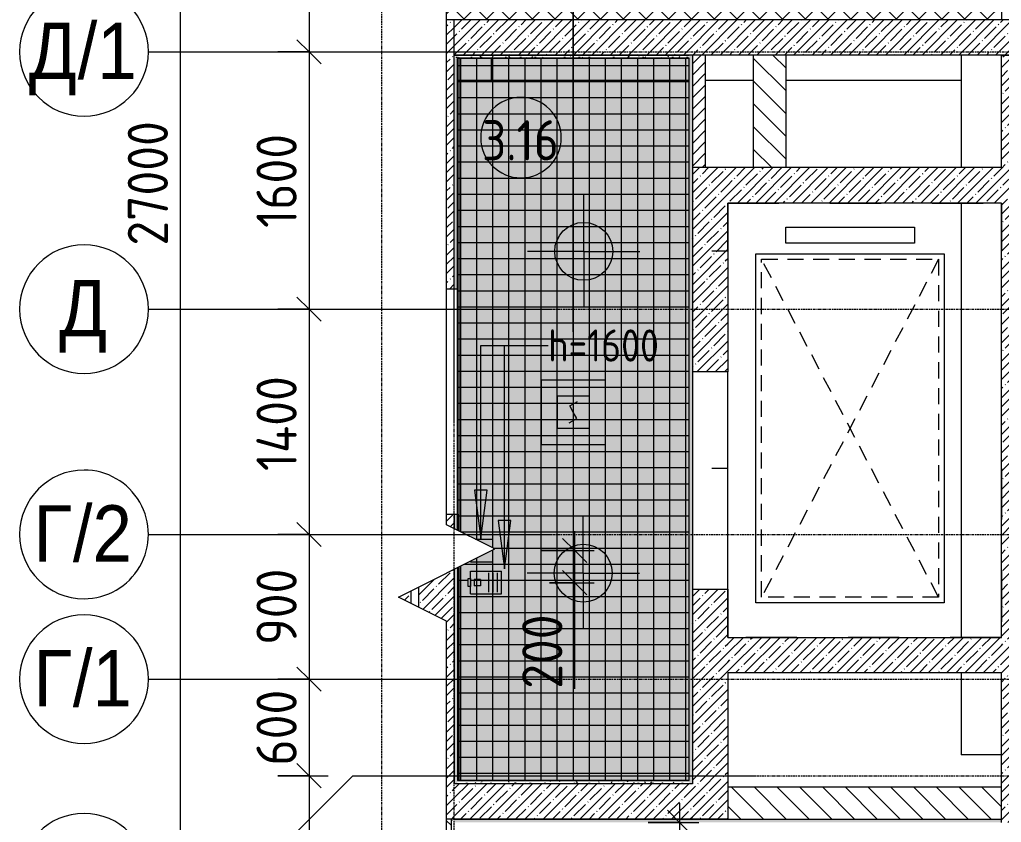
# Model space of a CAD drawing. Header units: millimetres. Extents: x 36059 to 234328, y -8553 to 29000.
# Drawn here: x 36059 to 42160, y 10210 to 15200 of the extents above; entities that cross this region are included whole.
import ezdxf

# ---------------------------------------------------------------- set-up
doc = ezdxf.new("R2010")
doc.units = ezdxf.units.MM
for name, pattern in [('200_ШТРИХ_ш1п0_6_', [160, 100, -60]), ('Осевая', [31.75, 6.35, -4.7625, 15.875, -4.7625]), ('Штрих', [635, 317.5, -317.5])]:
    doc.linetypes.add(name, pattern=pattern)
for name, color, linetype, lineweight in [('A-ANNO-DIMS', 7, 'Continuous', 9), ('A-ANNO-DIMS-100', 7, 'Continuous', 9), ('A-AREA-IDEN', 7, 'Continuous', 9), ('A-CLNG-PATT', 7, 'Continuous', 9), ('A-DETL-GENF', 7, 'Continuous', 9), ('A-DETL-GENF-1', 7, '200_ШТРИХ_ш1п0_6_', 9), ('A-WALL', 7, 'Continuous', 9), ('I-WALL', 7, 'Continuous', 9), ('Q-SPCQ', 7, 'Continuous', 9), ('Q-SPCQ-2', 7, 'Штрих', 9), ('Оси', 7, 'Continuous', 9), ('Оси-1', 7, 'Continuous', 20), ('Оси-2', 7, 'Осевая', 9)]:
    doc.layers.add(name, color=color, linetype=linetype, lineweight=lineweight)
for name, color, linetype, lineweight, true_color in [('A-ANNO-NOTE', 1, 'Continuous', 9, 0xff0000), ('A-CLNG-1', 7, 'Continuous', 9, 0xeaeaea), ('A-WALL-1', 7, 'Continuous', 9, 0x3c3c3c), ('A-WALL-2', 7, 'Continuous', 9, 0x535353), ('A-WALL-FNSH-1', 7, 'Continuous', 9, 0x3c3c3c), ('G-ANNO-TEXT-1', 7, 'Continuous', 9, 0x3c3c3c), ('I-WALL-1', 7, 'Continuous', 9, 0x535353), ('Q-SPCQ-1', 7, 'Continuous', 9, 0x004000), ('Q-SPCQ-3', 7, 'Continuous', 9, 0x008040), ('Q-SPCQ-4', 1, 'Continuous', 9, 0xff0000), ('S-COLS-1', 9, 'Continuous', 9, 0x808080), ('S-COLS-2', 7, 'Continuous', 9, 0x3c3c3c)]:
    doc.layers.add(name, color=color, linetype=linetype, lineweight=lineweight, true_color=true_color)
doc.layers.add('A-CLNG-PATT-1', color=7, linetype='Continuous', lineweight=9, transparency=1)
doc.styles.add('Arial', font='arial.ttf', dxfattribs={"width": 0.9, "height": 350})
doc.styles.add('GOST Common', font='GOST_Common.ttf', dxfattribs={"width": 0.9, "height": 250})
doc.styles.add('GOST Common_1', font='GOST_Common.ttf', dxfattribs={"width": 0.9, "height": 200})
doc.styles.add('ISOCPEUR', font='isocpeur.ttf', dxfattribs={"width": 0.9, "height": 250})
doc.dimstyles.new('ISO-2_5_0_9К_БОЛЬШОЙ', dxfattribs={"dimscale": 304.8, "dimtxt": 248.995294, "dimasz": 0.492126, "dimexe": 0.393701, "dimexo": 0.984252, "dimgap": 0, "dimtad": 1, "dimdec": 0, "dimrnd": 10, "dimzin": 0, "dimdsep": 46, "dimtxsty": 'ISOCPEUR', "dimblk1": 'OBLIQUE', "dimblk2": 'OBLIQUE', "dimsah": 1, "dimcen": 0.09, "dimdle": 0.393701, "dimazin": 0, "dimtfac": 1, "dimtdec": 4, "dimtix": 1, "dimtmove": 0, "dimatfit": 3, "dimfxl": 1, "dimtvp": 1, "dimtolj": 1, "dimtzin": 0, "dimarcsym": 2})
doc.dimstyles.new('ISO-2_5_0_9К_БОЛЬШОЙ_1', dxfattribs={"dimscale": 304.8, "dimtxt": 248.995294, "dimasz": 0.492126, "dimexe": 0.393701, "dimexo": 0.984252, "dimgap": 0, "dimtad": 1, "dimdec": 0, "dimrnd": 10, "dimzin": 0, "dimdsep": 46, "dimtxsty": 'ISOCPEUR', "dimblk1": 'OBLIQUE', "dimblk2": 'OBLIQUE', "dimsah": 1, "dimcen": 0.09, "dimdle": 0.393701, "dimazin": 0, "dimtfac": 1, "dimtdec": 4, "dimtix": 1, "dimtmove": 1, "dimatfit": 3, "dimfxl": 1, "dimtvp": 1, "dimtolj": 1, "dimtzin": 0, "dimarcsym": 2})
doc.dimstyles.new('ISO-2_5_0_9К_БОЛЬШОЙ_2', dxfattribs={"dimscale": 304.8, "dimtxt": 248.995294, "dimasz": 0.492126, "dimexe": 0.393701, "dimexo": 0.984252, "dimgap": 0, "dimtad": 1, "dimdec": 0, "dimrnd": 10, "dimzin": 0, "dimdsep": 46, "dimtxsty": 'ISOCPEUR', "dimblk1": 'OBLIQUE', "dimblk2": 'OBLIQUE', "dimsah": 1, "dimcen": 0.09, "dimdle": 0.393701, "dimazin": 0, "dimtfac": 1, "dimtdec": 4, "dimtix": 1, "dimtmove": 2, "dimatfit": 3, "dimfxl": 1, "dimtvp": 1, "dimtolj": 1, "dimtzin": 0, "dimarcsym": 2})
pattern_1 = [(45, (0, 0), (-57.02463, 57.02463), []), (45, (57.025, 0), (-57.02463, 57.02463), [100.806, -20.161, 3.353, -16.808])]
pattern_2 = [(135, (0, 0), (-70.71068, -70.71068), [])]
pattern_3 = [(0, (0, 0), (121.92, 30.48), [10.058, -81.382, 10.058, -81.382, -487.68]), (0, (0, 0), (121.92, 30.48), [-182.88, 10.058, -172.822, 10.058, -81.382, -213.36]), (0, (0, 0), (121.92, 30.48), [-457.2, 10.058, -50.902, 10.058, -142.342]), (120, (45.72, 15.24), (-87.356454, 90.345817), [10.058, -81.382, 10.058, -81.382, -487.68]), (120, (45.72, 15.24), (-87.356454, 90.345817), [-182.88, 10.058, -172.822, 10.058, -81.382, -213.36]), (120, (45.72, 15.24), (-87.356454, 90.345817), [-457.2, 10.058, -50.902, 10.058, -142.342]), (240, (60.96, 76.2), (-34.563546, -120.825817), [10.058, -81.382, 10.058, -81.382, -487.68]), (240, (60.96, 76.2), (-34.563546, -120.825817), [-182.88, 10.058, -172.822, 10.058, -81.382, -213.36]), (240, (60.96, 76.2), (-34.563546, -120.825817), [-457.2, 10.058, -50.902, 10.058, -142.342])]

# ---------------------------------------------------------------- blocks, each defined once
blk = doc.blocks.new('SEQ_2D_Лифт - Лифт_2700х1700 пр-23694033-Сводный план потолка 3 этажа в осях 12-23')
at = {"layer": 'A-DETL-GENF'}
for p, q in [((-1135, -495), (-1135, 675)), ((-1135, 675), (1035, 675)), ((1035, 675), (1035, -495)), ((1100, 490), (1200, 490)), ((1100, -310), (1100, 490)), ((1200, 490), (1200, -310)), ((1200, -310), (1100, -310)), ((1035, -495), (-1135, -495))]:
    blk.add_line(p, q, dxfattribs=at)
at = {"layer": 'A-DETL-GENF-1'}
for p, q in [((-1100, 640), (1000, 640)), ((-1100, -460), (-1100, 640)), ((1000, -460), (-1100, 640)), ((-1100, -460), (1000, 640)), ((1000, 640), (1000, -460)), ((1000, -460), (-1100, -460))]:
    blk.add_line(p, q, dxfattribs=at)
at = {"layer": 'Q-SPCQ-2'}
for p, q in [((-300, 850), (-300, 950)), ((1050, 850), (1050, 950)), ((-1350, -850), (-1350, 850)), ((-1350, 850), (-300, 850)), ((1050, 850), (1350, 850)), ((1350, 850), (1350, -850)), ((-300, -850), (-1350, -850)), ((1350, -850), (1050, -850))]:
    blk.add_line(p, q, dxfattribs=at)
blk = doc.blocks.new('Проводная влагозащищенная кнопка вызова - Вызывная панель экстренной видеосвязи 2-29719876-Сводный план потолка 3 этажа в осях 12-23')
at = {"layer": 'Q-SPCQ'}
for p, q in [((108.7, 229.8), (54.5, 229.8)), ((54.5, 121.4), (54.5, 229.8)), ((194.5, 229.8), (121.6, 229.8)), ((194.5, 91.2), (194.5, 229.8)), ((194.5, 91.2), (190.8, 91.2))]:
    blk.add_line(p, q, dxfattribs=at)
blk = doc.blocks.new('Вызывная панель экстренной видеосвязи1 - Вызывная панель экстренной видеосвязи 2-29719877-Сводный план потолка 3 этажа в осях 12-23')
at = {"layer": 'Q-SPCQ'}
for p, q in [((194.5, 282.7), (54.5, 282.7)), ((54.5, 91.2), (54.5, 282.7)), ((64.5, 256.2), (184.5, 256.2)), ((194.5, 91.2), (194.5, 282.7)), ((64.5, 229.8), (184.5, 229.8)), ((64.5, 203.4), (184.5, 203.4)), ((104.5, 153.4), (104.5, 113.4)), ((104.5, 153.4), (144.5, 153.4)), ((144.5, 153.4), (144.5, 113.4)), ((194.5, 91.2), (54.5, 91.2)), ((104.5, 113.4), (144.5, 113.4))]:
    blk.add_line(p, q, dxfattribs=at)
at = {"layer": 'Q-SPCQ-3'}
for p, q in [((99.5, 91.2), (149.5, 91.2)), ((99.5, 76.2), (99.5, 91.2)), ((149.5, 76.2), (99.5, 76.2)), ((149.5, 91.2), (149.5, 76.2))]:
    blk.add_line(p, q, dxfattribs=at)
blk = doc.blocks.new('Извещатель потолочный - Монтируемые на перекрытии-30355244-Сводный план потолка 3 этажа в осях 12-23')
at = {"layer": 'Q-SPCQ'}
for p, q in [((-300, 300), (-300, -100)), ((100, 300), (-300, 300)), ((100, -100), (100, 300)), ((0, 200), (-200, 200)), ((-200, 200), (-200, 0)), ((0, 0), (0, 200)), ((-122.5, 139), (-74.9, 166.5)), ((-100, 100), (-122.5, 139)), ((-125.1, 33.5), (-77.5, 61)), ((-77.5, 61), (-100, 100)), ((-200, 0), (0, 0)), ((-300, -100), (100, -100))]:
    blk.add_line(p, q, dxfattribs=at)
blk = doc.blocks.new('DET_L_Линия разрыва - М100-30654842-Сводный план потолка 3 этажа в осях 12-23')
at = {"layer": 'A-DETL-GENF'}
for p, q in [((11889.9, 300), (11739.9, 0)), ((12189.9, -300), (11889.9, 300)), ((11739.9, 0), (0, 0)), ((12339.9, 0), (12189.9, -300)), ((24079.7, 0), (12339.9, 0))]:
    blk.add_line(p, q, dxfattribs=at)
blk = doc.blocks.new('Ось сетки - D8-29747960-Сводный план потолка 3 этажа в осях 12-23')
at = {"layer": 'Оси-1'}
for start, end in [(360, 180), (180, 360)]:
    blk.add_arc((0, 0), 4, start, end, dxfattribs=at)
blk = doc.blocks.new('DIMBLOCK5-Сводный план потолка 3 этажа в осях 12-23')
at = {"layer": 'A-ANNO-DIMS-100'}
for p, q in [((40159.3, 10330), (40159.3, 9065.5)), ((39965.4, 10210), (40279.3, 10210)), ((40159.3, 10210), (39965.4, 10210)), ((39470, 9065.5), (40279.3, 9065.5)), ((40159.3, 9065.5), (39470, 9065.5))]:
    blk.add_line(p, q, dxfattribs=at)
at = {"layer": 'A-ANNO-DIMS-100', "lineweight": 20}
for p, q in [((40159.3, 10210), (40084.3, 10285)), ((40159.3, 10210), (40234.3, 10135)), ((40159.3, 9065.5), (40084.3, 9140.5)), ((40159.3, 9065.5), (40234.3, 8990.5))]:
    blk.add_line(p, q, dxfattribs=at)
at = {"layer": 'A-ANNO-DIMS-100', "color": 0, "insert": (39832.7, 9422.3), "char_height": 250, "width": 517.144, "attachment_point": 1, "rotation": 90, "line_spacing_factor": 1.149209, "style": 'ISOCPEUR'}
blk.add_mtext('1/2', dxfattribs=at)
blk = doc.blocks.new('_Oblique')
at = {"color": 0, "linetype": 'ByBlock', "lineweight": -2}
blk.add_line((-0.5, -0.5), (0.5, 0.5), dxfattribs=at)
blk = doc.blocks.new('Марка_Помещения - Номер-25198446-Сводный план потолка 3 этажа в осях 12-23')
at = {"layer": 'A-AREA-IDEN'}
for start, end in [(360, 180), (180, 360)]:
    blk.add_arc((0, 0), 2.5, start, end, dxfattribs=at)
blk = doc.blocks.new('DIMBLOCK7-Сводный план потолка 3 этажа в осях 12-23')
at = {"layer": 'A-ANNO-DIMS-100'}
for p, q in [((39508.6, 11580), (39508.6, 12020)), ((39299.8, 11900), (39628.6, 11900)), ((39508.6, 11900), (39299.8, 11900)), ((39508.6, 11614.3), (39508.6, 11800)), ((39352.7, 11700), (39628.6, 11700)), ((39508.6, 11700), (39352.7, 11700)), ((39508.6, 11040.3), (39508.6, 11614.3))]:
    blk.add_line(p, q, dxfattribs=at)
at = {"layer": 'A-ANNO-DIMS-100', "lineweight": 20}
for p, q in [((39508.6, 11900), (39433.6, 11975)), ((39508.6, 11900), (39583.6, 11825)), ((39508.6, 11700), (39433.6, 11775)), ((39508.6, 11700), (39583.6, 11625))]:
    blk.add_line(p, q, dxfattribs=at)
at = {"layer": 'A-ANNO-DIMS-100', "color": 0, "insert": (39182, 11040.3), "char_height": 250, "width": 568.858, "attachment_point": 1, "rotation": 90, "line_spacing_factor": 1.149209, "style": 'ISOCPEUR'}
blk.add_mtext('200', dxfattribs=at)
blk = doc.blocks.new('DIMBLOCK17-Сводный план потолка 3 этажа в осях 12-23')
at = {"layer": 'A-ANNO-DIMS-100', "lineweight": 20}
for p, q in [((37857.5, 17000), (37782.5, 17075)), ((37857.5, 17000), (37932.5, 16925)), ((37857.5, 15000), (37782.5, 15075)), ((37857.5, 15000), (37932.5, 14925))]:
    blk.add_line(p, q, dxfattribs=at)
at = {"layer": 'A-ANNO-DIMS-100'}
for p, q in [((37663.6, 17000), (37977.5, 17000)), ((37857.5, 17000), (37663.6, 17000)), ((37857.5, 17000), (37857.5, 15000)), ((37663.6, 15000), (37977.5, 15000)), ((37857.5, 15000), (37663.6, 15000))]:
    blk.add_line(p, q, dxfattribs=at)
at = {"layer": 'A-ANNO-DIMS-100', "color": 0, "insert": (37530.9, 15684), "char_height": 250, "width": 758.478, "attachment_point": 1, "rotation": 90, "line_spacing_factor": 1.149209, "style": 'ISOCPEUR'}
blk.add_mtext('2000', dxfattribs=at)
blk = doc.blocks.new('DIMBLOCK18-Сводный план потолка 3 этажа в осях 12-23')
at = {"layer": 'A-ANNO-DIMS-100', "lineweight": 20}
for p, q in [((37857.5, 15000), (37782.5, 15075)), ((37857.5, 15000), (37932.5, 14925)), ((37857.5, 13400), (37782.5, 13475)), ((37857.5, 13400), (37932.5, 13325))]:
    blk.add_line(p, q, dxfattribs=at)
at = {"layer": 'A-ANNO-DIMS-100'}
for p, q in [((37663.6, 15000), (37977.5, 15000)), ((37857.5, 15000), (37663.6, 15000)), ((37857.5, 15000), (37857.5, 13400)), ((37663.6, 13400), (37977.5, 13400)), ((37857.5, 13400), (37663.6, 13400))]:
    blk.add_line(p, q, dxfattribs=at)
at = {"layer": 'A-ANNO-DIMS-100', "color": 0, "insert": (37530.9, 13905.5), "char_height": 250, "width": 706.764, "attachment_point": 1, "rotation": 90, "line_spacing_factor": 1.149209, "style": 'ISOCPEUR'}
blk.add_mtext('1600', dxfattribs=at)
blk = doc.blocks.new('DIMBLOCK19-Сводный план потолка 3 этажа в осях 12-23')
at = {"layer": 'A-ANNO-DIMS-100', "lineweight": 20}
for p, q in [((37857.5, 13400), (37782.5, 13475)), ((37857.5, 13400), (37932.5, 13325)), ((37857.5, 12000), (37782.5, 12075)), ((37857.5, 12000), (37932.5, 11925))]:
    blk.add_line(p, q, dxfattribs=at)
at = {"layer": 'A-ANNO-DIMS-100'}
for p, q in [((37663.6, 13400), (37977.5, 13400)), ((37857.5, 13400), (37663.6, 13400)), ((37857.5, 13400), (37857.5, 12000)), ((37663.6, 12000), (37977.5, 12000)), ((37857.5, 12000), (37663.6, 12000))]:
    blk.add_line(p, q, dxfattribs=at)
at = {"layer": 'A-ANNO-DIMS-100', "color": 0, "insert": (37530.9, 12393.5), "char_height": 250, "width": 735.494, "attachment_point": 1, "rotation": 90, "line_spacing_factor": 1.149209, "style": 'ISOCPEUR'}
blk.add_mtext('1400', dxfattribs=at)
blk = doc.blocks.new('DIMBLOCK20-Сводный план потолка 3 этажа в осях 12-23')
at = {"layer": 'A-ANNO-DIMS-100', "lineweight": 20}
for p, q in [((37857.5, 12000), (37782.5, 12075)), ((37857.5, 12000), (37932.5, 11925)), ((37857.5, 11100), (37782.5, 11175)), ((37857.5, 11100), (37932.5, 11025))]:
    blk.add_line(p, q, dxfattribs=at)
at = {"layer": 'A-ANNO-DIMS-100'}
for p, q in [((37663.6, 12000), (37977.5, 12000)), ((37857.5, 12000), (37663.6, 12000)), ((37857.5, 12000), (37857.5, 11100)), ((37663.6, 11100), (37977.5, 11100)), ((37857.5, 11100), (37663.6, 11100))]:
    blk.add_line(p, q, dxfattribs=at)
at = {"layer": 'A-ANNO-DIMS-100', "color": 0, "insert": (37530.9, 11313), "char_height": 250, "width": 568.858, "attachment_point": 1, "rotation": 90, "line_spacing_factor": 1.149209, "style": 'ISOCPEUR'}
blk.add_mtext('900', dxfattribs=at)
blk = doc.blocks.new('DIMBLOCK21-Сводный план потолка 3 этажа в осях 12-23')
at = {"layer": 'A-ANNO-DIMS-100', "lineweight": 20}
for p, q in [((37857.5, 11100), (37782.5, 11175)), ((37857.5, 11100), (37932.5, 11025)), ((37857.5, 10500), (37782.5, 10575)), ((37857.5, 10500), (37932.5, 10425))]:
    blk.add_line(p, q, dxfattribs=at)
at = {"layer": 'A-ANNO-DIMS-100'}
for p, q in [((37663.6, 11100), (37977.5, 11100)), ((37857.5, 11100), (37663.6, 11100)), ((37857.5, 11100), (37857.5, 10500)), ((37663.6, 10500), (37977.5, 10500)), ((37857.5, 10500), (37663.6, 10500))]:
    blk.add_line(p, q, dxfattribs=at)
at = {"layer": 'A-ANNO-DIMS-100', "color": 0, "insert": (37530.9, 10563), "char_height": 250, "width": 568.858, "attachment_point": 1, "rotation": 90, "line_spacing_factor": 1.149209, "style": 'ISOCPEUR'}
blk.add_mtext('600', dxfattribs=at)
blk = doc.blocks.new('DIMBLOCK22-Сводный план потолка 3 этажа в осях 12-23')
at = {"layer": 'A-ANNO-DIMS-100', "lineweight": 20}
for p, q in [((37857.5, 10500), (37782.5, 10575)), ((37857.5, 10500), (37932.5, 10425)), ((37857.5, 7800), (37782.5, 7875)), ((37857.5, 7800), (37932.5, 7725))]:
    blk.add_line(p, q, dxfattribs=at)
at = {"layer": 'A-ANNO-DIMS-100'}
for p, q in [((37663.6, 10500), (37977.5, 10500)), ((37857.5, 10500), (37663.6, 10500)), ((37857.5, 10500), (37857.5, 7800)), ((37663.6, 7800), (37977.5, 7800)), ((37857.5, 7800), (37663.6, 7800))]:
    blk.add_line(p, q, dxfattribs=at)
at = {"layer": 'A-ANNO-DIMS-100', "color": 0, "insert": (37530.9, 8834), "char_height": 250, "width": 758.478, "attachment_point": 1, "rotation": 90, "line_spacing_factor": 1.149209, "style": 'ISOCPEUR'}
blk.add_mtext('2700', dxfattribs=at)
blk = doc.blocks.new('DIMBLOCK25-Сводный план потолка 3 этажа в осях 12-23')
at = {"layer": 'A-ANNO-DIMS-100'}
for p, q in [((37057.5, 27120), (37057.5, -120)), ((36863.6, 27000), (37177.5, 27000)), ((37057.5, 27000), (36863.6, 27000)), ((36863.6, 0), (37177.5, 0)), ((37057.5, 0), (36863.6, 0))]:
    blk.add_line(p, q, dxfattribs=at)
at = {"layer": 'A-ANNO-DIMS-100', "lineweight": 20}
for p, q in [((37057.5, 27000), (36982.5, 27075)), ((37057.5, 27000), (37132.5, 26925)), ((37057.5, 0), (36982.5, 75)), ((37057.5, 0), (37132.5, -75))]:
    blk.add_line(p, q, dxfattribs=at)
at = {"layer": 'A-ANNO-DIMS-100', "color": 0, "insert": (36730.9, 13795.2), "char_height": 250, "width": 948.097, "attachment_point": 1, "rotation": 90, "line_spacing_factor": 1.149209, "style": 'ISOCPEUR'}
blk.add_mtext('27000', dxfattribs=at)
blk = doc.blocks.new('DIMBLOCK51-Сводный план потолка 3 этажа в осях 12-23')
at = {"layer": 'A-ANNO-DIMS-100'}
for p, q in [((38781, 15259), (38781, 15756.3)), ((39500, 13259.5), (39500, 15756.3)), ((38661, 15636.3), (39500, 15636.3)), ((38781, 15636.3), (38781, 15259)), ((39500, 15636.3), (39500, 13259.5))]:
    blk.add_line(p, q, dxfattribs=at)
at = {"layer": 'A-ANNO-DIMS-100', "lineweight": 20}
for p, q in [((38781, 15636.3), (38856, 15711.3)), ((39500, 15636.3), (39575, 15711.3)), ((38781, 15636.3), (38706, 15561.3)), ((39500, 15636.3), (39425, 15561.3))]:
    blk.add_line(p, q, dxfattribs=at)
at = {"layer": 'A-ANNO-DIMS-100', "color": 0, "insert": (38925, 15963), "char_height": 250, "width": 517.144, "attachment_point": 1, "line_spacing_factor": 1.149209, "style": 'ISOCPEUR'}
blk.add_mtext('1/2', dxfattribs=at)
blk = doc.blocks.new('DIMBLOCK52-Сводный план потолка 3 этажа в осях 12-23')
at = {"layer": 'A-ANNO-DIMS-100'}
for p, q in [((39500, 13259.5), (39500, 15756.3)), ((40219, 15259), (40219, 15756.3)), ((39500, 15636.3), (40339, 15636.3)), ((39500, 15636.3), (39500, 13259.5)), ((40219, 15636.3), (40219, 15259))]:
    blk.add_line(p, q, dxfattribs=at)
at = {"layer": 'A-ANNO-DIMS-100', "lineweight": 20}
for p, q in [((39500, 15636.3), (39575, 15711.3)), ((40219, 15636.3), (40294, 15711.3)), ((39500, 15636.3), (39425, 15561.3)), ((40219, 15636.3), (40144, 15561.3))]:
    blk.add_line(p, q, dxfattribs=at)
at = {"layer": 'A-ANNO-DIMS-100', "color": 0, "insert": (39644, 15963), "char_height": 250, "width": 517.144, "attachment_point": 1, "line_spacing_factor": 1.149209, "style": 'ISOCPEUR'}
blk.add_mtext('1/2', dxfattribs=at)

msp = doc.modelspace()

# ---------------------------------------------------------------- hatches: boundary and pattern name
at = {"layer": 'A-CLNG-PATT'}
h = msp.add_hatch(dxfattribs=at)
h.set_pattern_fill('FP_75', color=256, style=0, pattern_type=2)
h.set_pattern_definition([(90, (39500, 12715), (100, -6e-15), []), (0, (39500, 12715), (0, -100), [])])
h.paths.add_polyline_path([(39719.1, 10471), (40219, 10471), (40219, 14959), (38781, 14959), (38781, 12025.7), (39012.7, 11909.9), (38781, 11794), (38781, 10471), (38991.1, 10471)])
h.paths.add_polyline_path([(38846.2, 11675.5), (38846.2, 11725.5), (38861.2, 11725.5), (38861.2, 11675.5)])
at = {"layer": 'A-CLNG-PATT-1'}
h = msp.add_hatch(color=256, dxfattribs=at)
h.paths.add_polyline_path([(39719.1, 10471), (40219, 10471), (40219, 14959), (38781, 14959), (38781, 12025.7), (39012.7, 11909.9), (38781, 11794), (38781, 10471), (38991.1, 10471)])
h.paths.add_polyline_path([(38846.2, 11675.5), (38846.2, 11725.5), (38861.2, 11725.5), (38861.2, 11675.5)])
at = {"layer": 'A-WALL'}
h = msp.add_hatch(dxfattribs=at)
h.set_pattern_fill('FP_20', color=256, style=0, pattern_type=2)
h.set_pattern_definition([(45, (0, 0), (-70.71068, 70.71068), []), (135, (0, 0), (-70.71068, -70.71068), [])])
h.paths.add_polyline_path([(42160, 15200), (42160, 15350), (38712.7, 15350), (38712.7, 15200), (41175, 15200)])
at = {"layer": 'G-ANNO-TEXT-1'}
for points in [[(38925.4, 11974.9), (38964.9, 12274.9), (38885.9, 12274.9)], [(39071.7, 11786.2), (39111.2, 12086.2), (39032.2, 12086.2)]]:
    msp.add_hatch(color=256, dxfattribs=at).paths.add_polyline_path(points)
at = {"layer": 'I-WALL'}
h = msp.add_hatch(dxfattribs=at)
h.set_pattern_fill('FP_17', color=256, style=0, pattern_type=2)
h.set_pattern_definition(pattern_1)
h.paths.add_polyline_path([(38740, 10230), (38760, 10230), (38760, 11783.5), (38540, 11673.5), (38540, 11546.2), (38712.7, 11459.9), (38712.7, 10230)])
h.paths.add_polyline_path([(38760, 12036.2), (38760, 12125), (38712.7, 12125), (38712.7, 12059.9), (38747.3, 12042.6)])
h.paths.add_polyline_path([(38712.7, 13525), (38760, 13525), (38760, 15200), (38712.7, 15200), (38712.7, 13638.6)])
h = msp.add_hatch(dxfattribs=at)
h.set_pattern_fill('FP_17', color=256, style=0, pattern_type=2)
h.set_pattern_definition(pattern_1)
h.paths.add_polyline_path([(42380, 14980), (42380, 15200), (38760, 15200), (38760, 14980), (41175, 14980)])
h = msp.add_hatch(dxfattribs=at)
h.set_pattern_fill('FP_65', color=256, style=0, pattern_type=2)
h.set_pattern_definition(pattern_3)
h.paths.add_polyline_path([(40220, 14960), (40220, 14980), (38760, 14980), (38760, 14960), (39719.1, 14960)])
h = msp.add_hatch(dxfattribs=at)
h.set_pattern_fill('FP_65', color=256, style=0, pattern_type=2)
h.set_pattern_definition(pattern_3)
h.paths.add_polyline_path([(38760, 10450), (38780, 10450), (38780, 11793.5), (38760, 11783.5), (38760, 10508)])
h.paths.add_polyline_path([(38780, 12026.2), (38780, 12125), (38760, 12125), (38761.1, 12035.6)])
h.paths.add_polyline_path([(38760, 13525), (38780, 13525), (38780, 14960), (38760, 14960), (38760, 13638.6)])
h = msp.add_hatch(dxfattribs=at)
h.set_pattern_fill('FP_65', color=256, style=0, pattern_type=2)
h.set_pattern_definition(pattern_3)
h.paths.add_polyline_path([(40220, 10450), (40240, 10450), (40240, 14980), (40220, 14980), (40220, 10470)])
h = msp.add_hatch(dxfattribs=at)
h.set_pattern_fill('FP_33', color=256, style=0, pattern_type=2)
h.set_pattern_definition([(45, (0, 0), (-35.35534, 35.35534), [])])
h.paths.add_polyline_path([(40320, 14280), (40320, 14980), (40240, 14980), (40240, 14280)])
h = msp.add_hatch(dxfattribs=at)
h.set_pattern_fill('FP_21', color=256, style=0, pattern_type=2)
h.set_pattern_definition(pattern_2)
h.paths.add_polyline_path([(40820, 14280), (40820, 14980), (40620, 14980), (40620, 14280)])
h = msp.add_hatch(dxfattribs=at)
h.set_pattern_fill('FP_17', color=256, style=0, pattern_type=2)
h.set_pattern_definition(pattern_1)
h.paths.add_polyline_path([(42380, 10210), (42380, 11700), (42160, 11700), (42160, 10210)])
h.paths.add_polyline_path([(42380, 12300), (42380, 14980), (42160, 14980), (42160, 12300)])
h = msp.add_hatch(dxfattribs=at)
h.set_pattern_fill('FP_17', color=256, style=0, pattern_type=2)
h.set_pattern_definition(pattern_1)
h.paths.add_polyline_path([(40460, 10230), (40460, 11660), (40240, 11660), (40240, 10230)])
h.paths.add_polyline_path([(40460, 13010), (40460, 14280), (40240, 14280), (40240, 13010)])
h = msp.add_hatch(dxfattribs=at)
h.set_pattern_fill('FP_17', color=256, style=0, pattern_type=2)
h.set_pattern_definition(pattern_1)
h.paths.add_polyline_path([(42160, 14060), (42160, 14280), (40460, 14280), (40460, 14060), (41175, 14060)])
h = msp.add_hatch(dxfattribs=at)
h.set_pattern_fill('FP_17', color=256, style=0, pattern_type=2)
h.set_pattern_definition(pattern_1)
h.paths.add_polyline_path([(38490, 11571.2), (38490, 11648.5), (38412.7, 11609.9)])
h = msp.add_hatch(dxfattribs=at)
h.set_pattern_fill('FP_17', color=256, style=0, pattern_type=2)
h.set_pattern_definition(pattern_1)
h.paths.add_polyline_path([(42160, 11140), (42160, 11360), (40460, 11360), (40460, 11140), (41175, 11140)])
h = msp.add_hatch(dxfattribs=at)
h.set_pattern_fill('FP_17', color=256, style=0, pattern_type=2)
h.set_pattern_definition(pattern_1)
h.paths.add_polyline_path([(40240, 10230), (40240, 10450), (38760, 10450), (38760, 10230), (39719.1, 10230)])
h = msp.add_hatch(dxfattribs=at)
h.set_pattern_fill('FP_65', color=256, style=0, pattern_type=2)
h.set_pattern_definition(pattern_3)
h.paths.add_polyline_path([(40220, 10450), (40220, 10470), (38780, 10470), (38780, 10450), (39719.1, 10450)])
h = msp.add_hatch(dxfattribs=at)
h.set_pattern_fill('FP_21', color=256, style=0, pattern_type=2)
h.set_pattern_definition(pattern_2)
h.paths.add_polyline_path([(42160, 10230), (42160, 10430), (40460, 10430), (40460, 10230), (41175, 10230)])
h = msp.add_hatch(dxfattribs=at)
h.set_pattern_fill('FP_21', color=256, style=0, pattern_type=2)
h.set_pattern_definition(pattern_2)
h.paths.add_polyline_path([(38740, 7900), (38740, 8000), (38712.7, 8000), (38712.7, 7900)])
h.paths.add_polyline_path([(38740, 10130), (38740, 10230), (38712.7, 10230), (38712.7, 10130)])
h = msp.add_hatch(dxfattribs=at)
h.set_pattern_fill('FP_65', color=256, style=0, pattern_type=2)
h.set_pattern_definition(pattern_3)
h.paths.add_polyline_path([(38740, 7900), (38760, 7900), (38760, 7980), (38740, 7980)])
h.paths.add_polyline_path([(38740, 10130), (38760, 10130), (38760, 10230), (38740, 10230)])
h = msp.add_hatch(dxfattribs=at)
h.set_pattern_fill('FP_65', color=256, style=0, pattern_type=2)
h.set_pattern_definition(pattern_3)
h.paths.add_polyline_path([(42160, 10210), (42160, 10230), (38760, 10230), (38760, 10210), (41175, 10210)])
at = {"layer": 'S-COLS-1'}
h = msp.add_hatch(dxfattribs=at)
h.set_pattern_fill('FP_17', color=256, style=0, pattern_type=2)
h.set_pattern_definition(pattern_1)
h.paths.add_polyline_path([(42160, 11700), (42760, 11700), (42760, 12300), (42160, 12300), (42160, 11849.7)])

# ---------------------------------------------------------------- linework, layer by layer
at = {"layer": 'A-ANNO-NOTE'}
for p, q in [((39564.5, 13759.5), (39564.5, 14108.4)), ((39564.5, 13759.5), (39215.6, 13759.5)), ((39564.5, 13759.5), (39564.5, 13410.6)), ((39564.5, 13759.5), (39913.4, 13759.5)), ((39561.9, 11759.5), (39561.9, 12108.4)), ((39561.9, 11759.5), (39213, 11759.5)), ((39561.9, 11759.5), (39561.9, 11410.6)), ((39561.9, 11759.5), (39910.8, 11759.5))]:
    msp.add_line(p, q, dxfattribs=at)
for centre in [(39564.5, 13759.5), (39561.9, 11759.5)]:
    msp.add_circle(centre, 180, dxfattribs=at)
at = {"layer": 'A-CLNG-1'}
msp.add_line((38781, 12025.7), (38781, 14959), dxfattribs=at)
at = {"layer": 'A-WALL'}
for p, q in [((38760, 13525), (38760, 15200)), ((40220, 14960), (38780, 14960)), ((38780, 13525), (38780, 14960)), ((40220, 10470), (40220, 14960)), ((38760, 12125), (38760, 12036.2)), ((38760, 11783.5), (38760, 10450)), ((40240, 10450), (38760, 10450)), ((38780, 10470), (38781, 10470)), ((38740, 10230), (38740, 10130)), ((42160, 10210), (42160, 10230))]:
    msp.add_line(p, q, dxfattribs=at)
at = {"layer": 'A-WALL-1'}
for p, q in [((42160, 16700), (42160, 15200)), ((38712.7, 15200), (42160, 15200)), ((38760, 15200), (42380, 15200)), ((42380, 14980), (38760, 14980)), ((38760, 14980), (40220, 14980)), ((40240, 14980), (40240, 10450)), ((40320, 14980), (40320, 14280)), ((40620, 14280), (40620, 14980)), ((40820, 14980), (40820, 14280)), ((42160, 14280), (42160, 14980)), ((42160, 14980), (42380, 14980)), ((42160, 14280), (40240, 14280)), ((40460, 14060), (40460, 13010)), ((42160, 14060), (40460, 14060)), ((42160, 12300), (42160, 14060)), ((38780, 13525), (38712.7, 13525)), ((40460, 13010), (40240, 13010)), ((38712.7, 12125), (38780, 12125)), ((38780, 12125), (38780, 12026.2)), ((38780, 11793.5), (38780, 10470)), ((38540, 11546.2), (38540, 11673.5)), ((40240, 11660), (40460, 11660)), ((40460, 11660), (40460, 11360)), ((42160, 11360), (42160, 11700)), ((38490, 11648.5), (38490, 11571.2)), ((40460, 11360), (42160, 11360)), ((40460, 11140), (40460, 10230)), ((42160, 11140), (40460, 11140)), ((42160, 10230), (42160, 11140)), ((40460, 10430), (42160, 10430)), ((40460, 10230), (38712.7, 10230)), ((38760, 10230), (42160, 10230))]:
    msp.add_line(p, q, dxfattribs=at)
at = {"layer": 'A-WALL-2'}
for p, q in [((41910, 14823), (41910, 14280)), ((41910, 14060), (41910, 11360)), ((41910, 11140), (41910, 10630)), ((42160, 10630), (41910, 10630))]:
    msp.add_line(p, q, dxfattribs=at)
at = {"layer": 'A-WALL-FNSH-1'}
for p, q in [((40219, 14959), (38781, 14959)), ((40219, 10471), (40219, 14959)), ((38781, 13525), (38780, 13525)), ((38780, 12125), (38781, 12125)), ((38781, 11794), (38781, 10471)), ((38781, 10471), (40219, 10471)), ((40220, 10470), (38781, 10470))]:
    msp.add_line(p, q, dxfattribs=at)
at = {"layer": 'G-ANNO-TEXT-1'}
for p, q in [((38925.4, 13174.2), (39343.2, 13174.2)), ((38925.4, 11974.9), (38925.4, 13174.2)), ((39071.7, 13174.2), (39343.2, 13174.2)), ((39071.7, 11786.2), (39071.7, 13174.2)), ((38964.9, 12274.9), (38885.9, 12274.9)), ((38885.9, 12274.9), (38925.4, 11974.9)), ((38925.4, 11974.9), (38964.9, 12274.9)), ((39111.2, 12086.2), (39032.2, 12086.2)), ((39032.2, 12086.2), (39071.7, 11786.2)), ((39071.7, 11786.2), (39111.2, 12086.2))]:
    msp.add_line(p, q, dxfattribs=at)
at = {"layer": 'I-WALL-1'}
for p, q in [((38790, 12021.2), (38790, 14959)), ((38988.5, 14959), (38988.5, 14823)), ((41910, 14980), (41910, 14823)), ((38781, 14823), (40219, 14823)), ((40320, 14823), (40620, 14823)), ((40820, 14823), (41910, 14823)), ((38780, 12125), (38780, 13525)), ((40460, 11660), (40460, 13010)), ((38790, 10471), (38790, 11798.5))]:
    msp.add_line(p, q, dxfattribs=at)
at = {"layer": 'S-COLS-2'}
msp.add_line((42160, 11700), (42160, 12300), dxfattribs=at)
at = {"layer": 'Оси'}
for p, q in [((38760, 12700), (38760, 15200)), ((36859.2, 15000), (39359.2, 15000)), ((36859.2, 13400), (39359.2, 13400)), ((36859.2, 12000), (39359.2, 12000)), ((36859.2, 11100), (39359.2, 11100)), ((38129.2, 10500), (37494.2, 9865)), ((38129.2, 10500), (40629.2, 10500))]:
    msp.add_line(p, q, dxfattribs=at)
at = {"layer": 'Оси-2'}
for p, q in [((38310, 593.7), (38310, 21277.7)), ((39359.2, 15000), (81600, 15000)), ((39359.2, 13400), (81600, 13400)), ((38760, 1863.7), (38760, 12700)), ((39359.2, 12000), (42760, 12000)), ((39359.2, 11100), (82200, 11100)), ((40629.2, 10500), (82200, 10500))]:
    msp.add_line(p, q, dxfattribs=at)

# ---------------------------------------------------------------- block references
at = {"layer": 'A-AREA-IDEN', "xscale": 99.99999999999993, "yscale": 99.99999999999993, "zscale": 99.99999999999993}
msp.add_blockref('Марка_Помещения - Номер-25198446-Сводный план потолка 3 этажа в осях 12-23', (39174.8, 14466.5), dxfattribs=at)
at = {"layer": 'A-DETL-GENF', "rotation": 270.0000000000003}
msp.add_blockref('DET_L_Линия разрыва - М100-30654842-Сводный план потолка 3 этажа в осях 12-23', (38712.7, 23799.7), dxfattribs=at)
at = {"layer": 'Q-SPCQ-1', "rotation": 89.99999999999999}
msp.add_blockref('SEQ_2D_Лифт - Лифт_2700х1700 пр-23694033-Сводный план потолка 3 этажа в осях 12-23', (41310, 12710), dxfattribs=at)
at = {"layer": 'Q-SPCQ-3', "rotation": 269.9999999999999}
for name, p in [('Проводная влагозащищенная кнопка вызова - Вызывная панель экстренной видеосвязи 2-29719876-Сводный план потолка 3 этажа в осях 12-23', (38770, 12025)), ('Вызывная панель экстренной видеосвязи1 - Вызывная панель экстренной видеосвязи 2-29719877-Сводный план потолка 3 этажа в осях 12-23', (38770, 11825))]:
    msp.add_blockref(name, p, dxfattribs=at)
at = {"layer": 'Q-SPCQ-4'}
msp.add_blockref('Извещатель потолочный - Монтируемые на перекрытии-30355244-Сводный план потолка 3 этажа в осях 12-23', (39600, 12659.5), dxfattribs=at)
at = {"layer": 'Оси-1', "xscale": 99.99999999999993, "yscale": 99.99999999999993, "zscale": 99.99999999999993}
for p, rotation in [((36459.2, 15000), 269.9999999999994), ((36459.2, 13400), 269.9999999999994), ((36459.2, 12000), 269.9999999999995), ((36459.2, 11100), 269.9999999999994), ((36459.2, 9865), 269.9999999999994)]:
    msp.add_blockref('Ось сетки - D8-29747960-Сводный план потолка 3 этажа в осях 12-23', p, dxfattribs=dict(at, rotation=rotation))

# ---------------------------------------------------------------- texts
at = {"layer": 'A-AREA-IDEN', "insert": (38932.9, 14575), "char_height": 250, "width": 606.076, "attachment_point": 1, "style": 'GOST Common'}
msp.add_mtext('3.16', dxfattribs=at)
at = {"layer": 'G-ANNO-TEXT-1', "insert": (39343.2, 13274.2), "char_height": 200, "width": 901.898, "attachment_point": 1, "style": 'GOST Common_1'}
msp.add_mtext('h=1600', dxfattribs=at)
at = {"layer": 'Оси', "char_height": 350, "attachment_point": 1, "style": 'Arial'}
for s, insert, width in [('/1', (36419.7, 15181), 454.557), ('\\fArial|b0|i0|c204|p34|;\\W.9;Д', (36116.1, 15181), 367.975), ('\\fArial|b0|i0|c204|p34|;\\W.9;Д', (36303.7, 13581), 367.975), ('\\fArial|b0|i0|c204|p34|;\\W.9;Г', (36145.8, 12181), 295.823), ('/2', (36389.8, 12181), 454.557), ('/1', (36389.8, 11281), 454.557), ('\\fArial|b0|i0|c204|p34|;\\W.9;Г', (36145.8, 11281), 295.823)]:
    msp.add_mtext(s, dxfattribs=dict(at, insert=insert, width=width))

# ---------------------------------------------------------------- dimensions: what is measured, and where the dimension line sits
at = {"layer": 'A-ANNO-DIMS'}
for base, p1, p2, dimstyle, override, picture, middle in [((37057.5, 0), (37163.6, 27000), (37163.6, 0), 'ISO-2_5_0_9К_БОЛЬШОЙ_2', {"dimpost": '<>', "dimfxl": 26999.999823}, 'DIMBLOCK25-Сводный план потолка 3 этажа в осях 12-23', (36897.6, 14269.3)), ((39508.6, 11900), (39052.7, 11700), (38999.8, 11900), 'ISO-2_5_0_9К_БОЛЬШОЙ_1', {"dimpost": '<>', "dimfxl": 206.866811}, 'DIMBLOCK7-Сводный план потолка 3 этажа в осях 12-23', (39348.7, 11324.7))]:
    dim = msp.add_linear_dim(base=base, p1=p1, p2=p2, angle=90, dimstyle=dimstyle, override=override, dxfattribs=at)
    dim.commit()
    dim.dimension.update_dxf_attribs({"geometry": picture, "text_midpoint": middle, "dimtype": 160, "text_rotation": 90})
for base, p1, p2, override, picture, middle in [((37857.5, 15000), (37963.6, 17000), (37963.6, 15000), {"dimpost": '<>', "dimfxl": 2000.000075}, 'DIMBLOCK17-Сводный план потолка 3 этажа в осях 12-23', (37732.5, 16000)), ((37857.5, 13400), (37963.6, 15000), (37963.6, 13400), {"dimpost": '<>', "dimfxl": 1600}, 'DIMBLOCK18-Сводный план потолка 3 этажа в осях 12-23', (37732.5, 14200)), ((37857.5, 12000), (37963.6, 13400), (37963.6, 12000), {"dimpost": '<>', "dimfxl": 1399.999995}, 'DIMBLOCK19-Сводный план потолка 3 этажа в осях 12-23', (37732.5, 12700)), ((37857.5, 11100), (37963.6, 12000), (37963.6, 11100), {"dimpost": '<>', "dimfxl": 900}, 'DIMBLOCK20-Сводный план потолка 3 этажа в осях 12-23', (37732.5, 11550)), ((37857.5, 10500), (37963.6, 11100), (37963.6, 10500), {"dimpost": '<>', "dimfxl": 600}, 'DIMBLOCK21-Сводный план потолка 3 этажа в осях 12-23', (37732.5, 10800)), ((37857.5, 7800), (37963.6, 10500), (37963.6, 7800), {"dimpost": '<>', "dimfxl": 2700}, 'DIMBLOCK22-Сводный план потолка 3 этажа в осях 12-23', (37732.5, 9150))]:
    dim = msp.add_linear_dim(base=base, p1=p1, p2=p2, angle=90, dimstyle='ISO-2_5_0_9К_БОЛЬШОЙ', override=override, dxfattribs=at)
    dim.commit()
    dim.dimension.update_dxf_attribs({"geometry": picture, "text_midpoint": middle})
for base, p1, p2, picture, middle in [((39500, 15636.3), (38781, 14959), (39500, 12959.5), 'DIMBLOCK51-Сводный план потолка 3 этажа в осях 12-23', (39140.5, 15761.3)), ((40219, 15636.3), (39500, 12959.5), (40219, 14959), 'DIMBLOCK52-Сводный план потолка 3 этажа в осях 12-23', (39859.5, 15761.3))]:
    dim = msp.add_linear_dim(base=base, p1=p1, p2=p2, text='1/2', dimstyle='ISO-2_5_0_9К_БОЛЬШОЙ', override={"dimpost": '<>', "dimfxl": 2124.843817}, dxfattribs=at)
    dim.commit()
    dim.dimension.update_dxf_attribs({"geometry": picture, "text_midpoint": middle})
dim = msp.add_linear_dim(base=(40159.3, 9065.5), p1=(40265.4, 10210), p2=(39170, 9065.5), angle=90, text='1/2', dimstyle='ISO-2_5_0_9К_БОЛЬШОЙ', override={"dimpost": '<>', "dimfxl": 1584.212419}, dxfattribs=at)
dim.commit()
dim.dimension.update_dxf_attribs({"geometry": 'DIMBLOCK5-Сводный план потолка 3 этажа в осях 12-23', "text_midpoint": (40034.3, 9637.8)})

doc.saveas('drawing.dxf')
